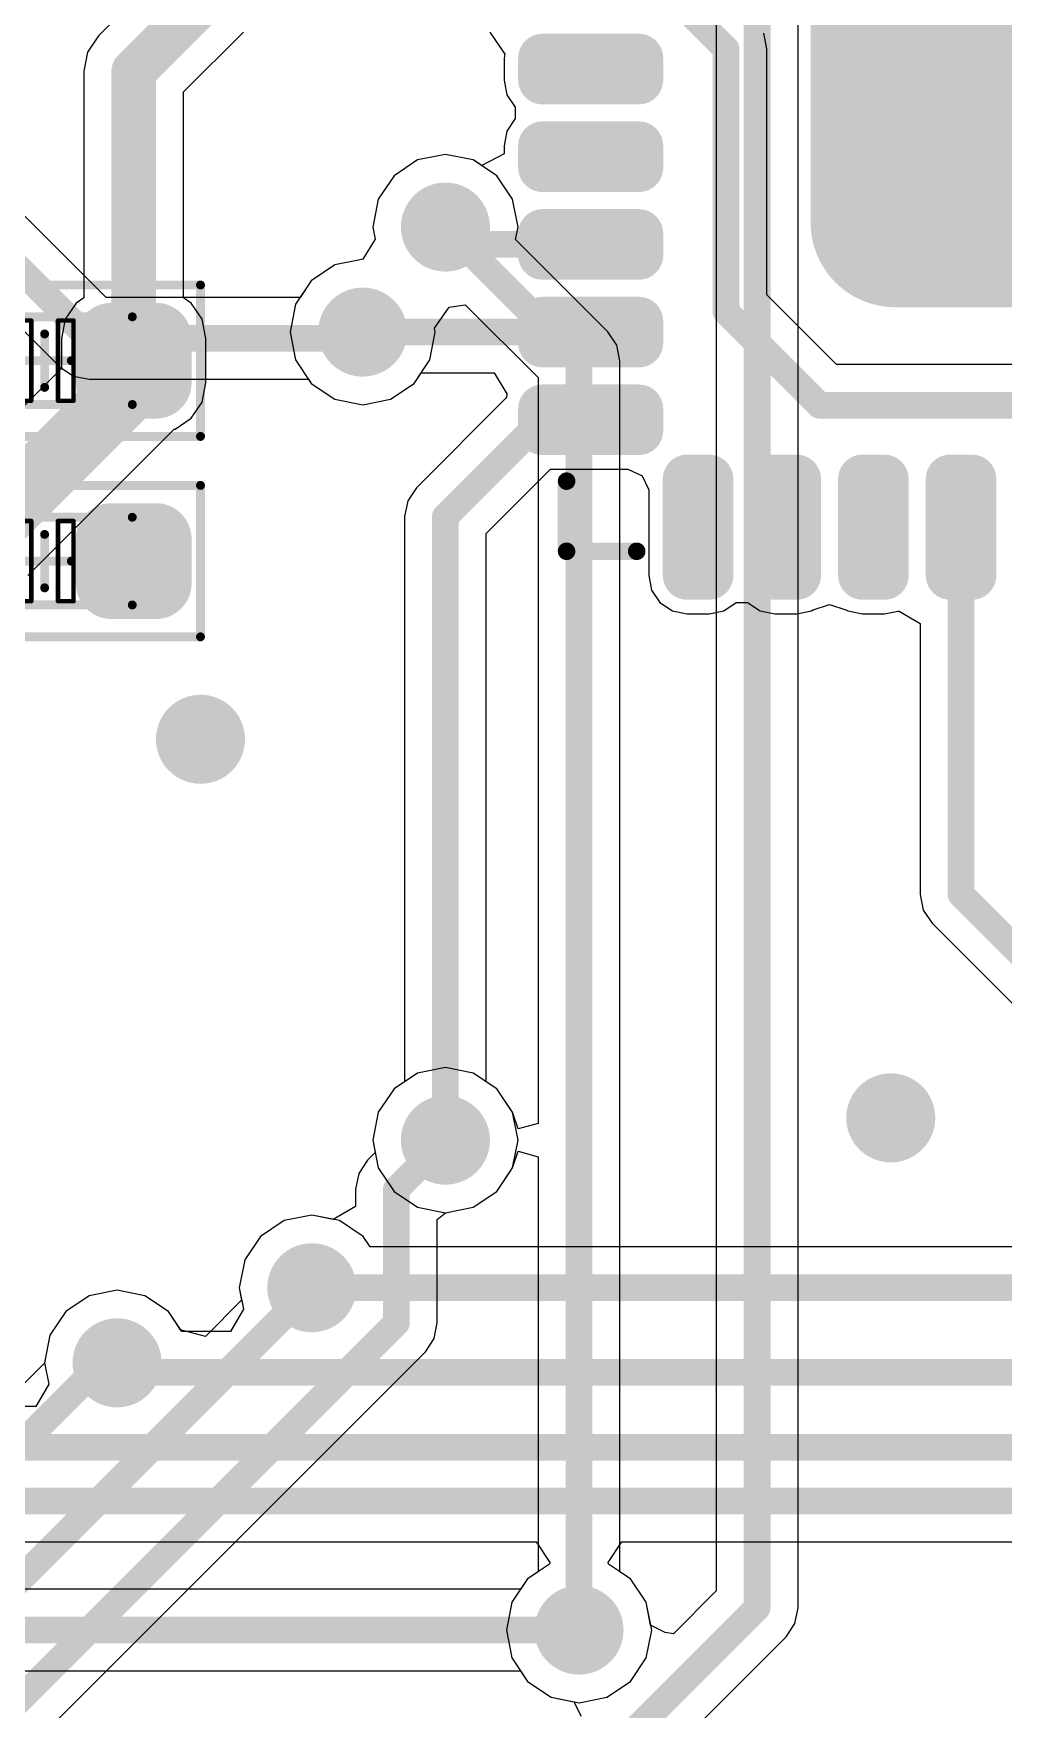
# Model space of a CAD drawing. Header units: millimetres. Extents: x -14 to 86, y -29 to 39.
# Drawn here: x 44.77 to 50.3, y 12.76 to 22.31 of the extents above; entities that cross this region are included whole.
import ezdxf

# ---------------------------------------------------------------- set-up
doc = ezdxf.new("R2010")
doc.units = ezdxf.units.MM
for name, color, linetype in [('BottomLayer', 5, 'Continuous'), ('Mechanical13', 56, 'Continuous'), ('Mechanical14', 56, 'Continuous'), ('MultiLayer', 9, 'Continuous'), ('TopLayer', 1, 'Continuous'), ('TopOverlay', 2, 'Continuous'), ('TopPaste', 8, 'Continuous'), ('TopSolder', 216, 'Continuous'), ('ViaHoleLayer', 16, 'Continuous')]:
    doc.layers.add(name, color=color, linetype=linetype)

# ---------------------------------------------------------------- blocks, each defined once
blk = doc.blocks.new('CAP_0402_3')
at = {"layer": 'Mechanical13', "const_width": 0.0508}
for points in [[(-0.5, 0.25), (-0.5, -0.25)], [(0.5, 0.25), (-0.5, 0.25)], [(0.5, 0.25), (0.5, -0.25)], [(0, 0.1524), (0, -0.1524)], [(0.1525, 0.0001), (-0.1523, 0.0001)], [(0.5, -0.25), (-0.5, -0.25)]]:
    blk.add_lwpolyline(points, dxfattribs=at)
at = {"layer": 'Mechanical13', "const_width": 0.0254}
for points in [[(-0.5127, 0.25, 1), (-0.4873, 0.25, 1)], [(-0.5127, 0.25, 1), (-0.4873, 0.25, 1)], [(0.4873, 0.25, 1), (0.5127, 0.25, 1)], [(0.4873, 0.25, 1), (0.5127, 0.25, 1)], [(-0.0127, 0.1524, 1), (0.0127, 0.1524, 1)], [(-0.165, 0.0001, 1), (-0.1396, 0.0001, 1)], [(0.1398, 0.0001, 1), (0.1652, 0.0001, 1)], [(-0.0127, -0.1524, 1), (0.0127, -0.1524, 1)], [(-0.5127, -0.25, 1), (-0.4873, -0.25, 1)], [(-0.5127, -0.25, 1), (-0.4873, -0.25, 1)], [(0.4873, -0.25, 1), (0.5127, -0.25, 1)], [(0.4873, -0.25, 1), (0.5127, -0.25, 1)]]:
    blk.add_lwpolyline(points, format="xyb", close=True, dxfattribs=at)
at = {"layer": 'Mechanical14', "const_width": 0.0508}
for points in [[(0.889, 0.4318), (-0.889, 0.4318)], [(-0.889, 0.4318), (-0.889, -0.4318)], [(0.889, 0.4318), (0.889, -0.4318)], [(0.889, -0.4318), (-0.889, -0.4318)]]:
    blk.add_lwpolyline(points, dxfattribs=at)
at = {"layer": 'Mechanical14', "const_width": 0.0254}
for points in [[(-0.9017, 0.4318, 1), (-0.8763, 0.4318, 1)], [(-0.9017, 0.4318, 1), (-0.8763, 0.4318, 1)], [(0.8763, 0.4318, 1), (0.9017, 0.4318, 1)], [(0.8763, 0.4318, 1), (0.9017, 0.4318, 1)], [(-0.9017, -0.4318, 1), (-0.8763, -0.4318, 1)], [(-0.9017, -0.4318, 1), (-0.8763, -0.4318, 1)], [(0.8763, -0.4318, 1), (0.9017, -0.4318, 1)], [(0.8763, -0.4318, 1), (0.9017, -0.4318, 1)]]:
    blk.add_lwpolyline(points, format="xyb", close=True, dxfattribs=at)
at = {"layer": 'TopLayer', "const_width": 0.127}
for points in [[(-0.6985, 0.127, 1), (-0.5715, 0.127, 1)], [(-0.4445, 0.127, 1), (-0.3175, 0.127, 1)], [(0.3175, 0.127, 1), (0.4445, 0.127, 1)], [(0.5715, 0.127, 1), (0.6985, 0.127, 1)], [(-0.6985, -0.127, 1), (-0.5715, -0.127, 1)], [(-0.4445, -0.127, 1), (-0.3175, -0.127, 1)], [(0.3175, -0.127, 1), (0.4445, -0.127, 1)], [(0.5715, -0.127, 1), (0.6985, -0.127, 1)]]:
    blk.add_lwpolyline(points, format="xyb", close=True, dxfattribs=at)
at = {"layer": 'TopLayer'}
for points in [[(-0.381, -0.254), (-0.381, 0.254), (-0.635, -0.254), (-0.635, 0.254)], [(0.635, -0.254), (0.635, 0.254), (0.381, -0.254), (0.381, 0.254)], [(-0.254, -0.127), (-0.254, 0.127), (-0.762, -0.127), (-0.762, 0.127)], [(0.762, -0.127), (0.762, 0.127), (0.254, -0.127), (0.254, 0.127)]]:
    blk.add_solid(points, dxfattribs=at)
at = {"layer": 'TopOverlay'}
for p, q in [((-0.1651, -0.2286), (-0.1651, 0.2286)), ((-0.1651, 0.2286), (-0.0762, 0.2286)), ((-0.0762, 0.2286), (-0.0762, -0.2286)), ((0.0762, -0.2286), (0.0762, 0.2286)), ((0.0762, 0.2286), (0.1651, 0.2286)), ((0.1651, 0.2286), (0.1651, -0.2286)), ((-0.0762, -0.2286), (-0.1651, -0.2286)), ((0.1651, -0.2286), (0.0762, -0.2286))]:
    blk.add_line(p, q, dxfattribs=at)
at = {"layer": 'TopOverlay', "const_width": 0.0254}
for points in [[(-0.0762, 0.2286), (-0.1651, 0.2286)], [(-0.1651, 0.2286), (-0.1651, -0.2286)], [(-0.0762, 0.2286), (-0.0762, -0.2286)], [(0.0762, 0.2286), (0.0762, -0.2286)], [(0.1651, 0.2286), (0.0762, 0.2286)], [(0.1651, 0.2286), (0.1651, -0.2286)], [(-0.0762, -0.2286), (-0.1651, -0.2286)], [(0.1651, -0.2286), (0.0762, -0.2286)]]:
    blk.add_lwpolyline(points, dxfattribs=at)
at = {"layer": 'TopOverlay', "const_width": 0.0127}
for points in [[(-0.1714, 0.2286, 1), (-0.1588, 0.2286, 1)], [(-0.1714, 0.2286, 1), (-0.1588, 0.2286, 1)], [(-0.0825, 0.2286, 1), (-0.0698, 0.2286, 1)], [(-0.0825, 0.2286, 1), (-0.0698, 0.2286, 1)], [(0.0698, 0.2286, 1), (0.0825, 0.2286, 1)], [(0.0698, 0.2286, 1), (0.0825, 0.2286, 1)], [(0.1588, 0.2286, 1), (0.1714, 0.2286, 1)], [(0.1588, 0.2286, 1), (0.1714, 0.2286, 1)], [(-0.1714, -0.2286, 1), (-0.1588, -0.2286, 1)], [(-0.1714, -0.2286, 1), (-0.1588, -0.2286, 1)], [(-0.0825, -0.2286, 1), (-0.0698, -0.2286, 1)], [(-0.0825, -0.2286, 1), (-0.0698, -0.2286, 1)], [(0.0698, -0.2286, 1), (0.0825, -0.2286, 1)], [(0.0698, -0.2286, 1), (0.0825, -0.2286, 1)], [(0.1588, -0.2286, 1), (0.1714, -0.2286, 1)], [(0.1588, -0.2286, 1), (0.1714, -0.2286, 1)]]:
    blk.add_lwpolyline(points, format="xyb", close=True, dxfattribs=at)
at = {"layer": 'TopPaste', "const_width": 0.127}
for points in [[(-0.6985, 0.127, 1), (-0.5715, 0.127, 1)], [(-0.4445, 0.127, 1), (-0.3175, 0.127, 1)], [(0.3175, 0.127, 1), (0.4445, 0.127, 1)], [(0.5715, 0.127, 1), (0.6985, 0.127, 1)], [(-0.6985, -0.127, 1), (-0.5715, -0.127, 1)], [(-0.4445, -0.127, 1), (-0.3175, -0.127, 1)], [(0.3175, -0.127, 1), (0.4445, -0.127, 1)], [(0.5715, -0.127, 1), (0.6985, -0.127, 1)]]:
    blk.add_lwpolyline(points, format="xyb", close=True, dxfattribs=at)
at = {"layer": 'TopPaste'}
for points in [[(-0.381, -0.254), (-0.381, 0.254), (-0.635, -0.254), (-0.635, 0.254)], [(0.635, -0.254), (0.635, 0.254), (0.381, -0.254), (0.381, 0.254)], [(-0.254, -0.127), (-0.254, 0.127), (-0.762, -0.127), (-0.762, 0.127)], [(0.762, -0.127), (0.762, 0.127), (0.254, -0.127), (0.254, 0.127)]]:
    blk.add_solid(points, dxfattribs=at)
at = {"layer": 'TopSolder', "const_width": 0.2032}
for points in [[(-0.7366, 0.127, 1), (-0.5334, 0.127, 1)], [(-0.4826, 0.127, 1), (-0.2794, 0.127, 1)], [(0.2794, 0.127, 1), (0.4826, 0.127, 1)], [(0.5334, 0.127, 1), (0.7366, 0.127, 1)], [(-0.7366, -0.127, 1), (-0.5334, -0.127, 1)], [(-0.4826, -0.127, 1), (-0.2794, -0.127, 1)], [(0.2794, -0.127, 1), (0.4826, -0.127, 1)], [(0.5334, -0.127, 1), (0.7366, -0.127, 1)]]:
    blk.add_lwpolyline(points, format="xyb", close=True, dxfattribs=at)
at = {"layer": 'TopSolder'}
for points in [[(-0.381, -0.3302), (-0.381, 0.3302), (-0.635, -0.3302), (-0.635, 0.3302)], [(0.635, -0.3302), (0.635, 0.3302), (0.381, -0.3302), (0.381, 0.3302)], [(-0.1778, -0.127), (-0.1778, 0.127), (-0.8382, -0.127), (-0.8382, 0.127)], [(0.8382, -0.127), (0.8382, 0.127), (0.1778, -0.127), (0.1778, 0.127)]]:
    blk.add_solid(points, dxfattribs=at)
blk = doc.blocks.new('CAP_0402_4')
at = {"layer": 'Mechanical13', "const_width": 0.0508}
for points in [[(-0.5, -0.25), (-0.5, 0.25)], [(-0.5, 0.25), (0.5, 0.25)], [(0.5, -0.25), (0.5, 0.25)], [(0, -0.1524), (0, 0.1524)], [(-0.1523, 0.0001), (0.1525, 0.0001)], [(-0.5, -0.25), (0.5, -0.25)]]:
    blk.add_lwpolyline(points, dxfattribs=at)
at = {"layer": 'Mechanical13', "const_width": 0.0254}
for points in [[(-0.5127, 0.25, 1), (-0.4873, 0.25, 1)], [(-0.5127, 0.25, 1), (-0.4873, 0.25, 1)], [(0.4873, 0.25, 1), (0.5127, 0.25, 1)], [(0.4873, 0.25, 1), (0.5127, 0.25, 1)], [(-0.0127, 0.1524, 1), (0.0127, 0.1524, 1)], [(-0.165, 0.0001, 1), (-0.1396, 0.0001, 1)], [(0.1398, 0.0001, 1), (0.1652, 0.0001, 1)], [(-0.0127, -0.1524, 1), (0.0127, -0.1524, 1)], [(-0.5127, -0.25, 1), (-0.4873, -0.25, 1)], [(-0.5127, -0.25, 1), (-0.4873, -0.25, 1)], [(0.4873, -0.25, 1), (0.5127, -0.25, 1)], [(0.4873, -0.25, 1), (0.5127, -0.25, 1)]]:
    blk.add_lwpolyline(points, format="xyb", close=True, dxfattribs=at)
at = {"layer": 'Mechanical14', "const_width": 0.0508}
for points in [[(-0.889, 0.4318), (0.889, 0.4318)], [(-0.889, -0.4318), (-0.889, 0.4318)], [(0.889, -0.4318), (0.889, 0.4318)], [(-0.889, -0.4318), (0.889, -0.4318)]]:
    blk.add_lwpolyline(points, dxfattribs=at)
at = {"layer": 'Mechanical14', "const_width": 0.0254}
for points in [[(-0.9017, 0.4318, 1), (-0.8763, 0.4318, 1)], [(-0.9017, 0.4318, 1), (-0.8763, 0.4318, 1)], [(0.8763, 0.4318, 1), (0.9017, 0.4318, 1)], [(0.8763, 0.4318, 1), (0.9017, 0.4318, 1)], [(-0.9017, -0.4318, 1), (-0.8763, -0.4318, 1)], [(-0.9017, -0.4318, 1), (-0.8763, -0.4318, 1)], [(0.8763, -0.4318, 1), (0.9017, -0.4318, 1)], [(0.8763, -0.4318, 1), (0.9017, -0.4318, 1)]]:
    blk.add_lwpolyline(points, format="xyb", close=True, dxfattribs=at)
at = {"layer": 'TopLayer', "const_width": 0.127}
for points in [[(-0.6985, 0.127, 1), (-0.5715, 0.127, 1)], [(-0.4445, 0.127, 1), (-0.3175, 0.127, 1)], [(0.3175, 0.127, 1), (0.4445, 0.127, 1)], [(0.5715, 0.127, 1), (0.6985, 0.127, 1)], [(-0.6985, -0.127, 1), (-0.5715, -0.127, 1)], [(-0.4445, -0.127, 1), (-0.3175, -0.127, 1)], [(0.3175, -0.127, 1), (0.4445, -0.127, 1)], [(0.5715, -0.127, 1), (0.6985, -0.127, 1)]]:
    blk.add_lwpolyline(points, format="xyb", close=True, dxfattribs=at)
at = {"layer": 'TopLayer'}
for points in [[(-0.381, -0.254), (-0.381, 0.254), (-0.635, -0.254), (-0.635, 0.254)], [(0.635, -0.254), (0.635, 0.254), (0.381, -0.254), (0.381, 0.254)], [(-0.254, -0.127), (-0.254, 0.127), (-0.762, -0.127), (-0.762, 0.127)], [(0.762, -0.127), (0.762, 0.127), (0.254, -0.127), (0.254, 0.127)]]:
    blk.add_solid(points, dxfattribs=at)
at = {"layer": 'TopOverlay'}
for p, q in [((-0.1651, -0.2286), (-0.1651, 0.2286)), ((-0.1651, 0.2286), (-0.0762, 0.2286)), ((-0.0762, 0.2286), (-0.0762, -0.2286)), ((0.0762, -0.2286), (0.0762, 0.2286)), ((0.0762, 0.2286), (0.1651, 0.2286)), ((0.1651, 0.2286), (0.1651, -0.2286)), ((-0.0762, -0.2286), (-0.1651, -0.2286)), ((0.1651, -0.2286), (0.0762, -0.2286))]:
    blk.add_line(p, q, dxfattribs=at)
at = {"layer": 'TopOverlay', "const_width": 0.0254}
for points in [[(-0.1651, 0.2286), (-0.0762, 0.2286)], [(-0.1651, -0.2286), (-0.1651, 0.2286)], [(-0.0762, -0.2286), (-0.0762, 0.2286)], [(0.0762, -0.2286), (0.0762, 0.2286)], [(0.0762, 0.2286), (0.1651, 0.2286)], [(0.1651, -0.2286), (0.1651, 0.2286)], [(-0.1651, -0.2286), (-0.0762, -0.2286)], [(0.0762, -0.2286), (0.1651, -0.2286)]]:
    blk.add_lwpolyline(points, dxfattribs=at)
at = {"layer": 'TopOverlay', "const_width": 0.0127}
for points in [[(-0.1714, 0.2286, 1), (-0.1588, 0.2286, 1)], [(-0.1714, 0.2286, 1), (-0.1588, 0.2286, 1)], [(-0.0825, 0.2286, 1), (-0.0698, 0.2286, 1)], [(-0.0825, 0.2286, 1), (-0.0698, 0.2286, 1)], [(0.0698, 0.2286, 1), (0.0825, 0.2286, 1)], [(0.0698, 0.2286, 1), (0.0825, 0.2286, 1)], [(0.1588, 0.2286, 1), (0.1714, 0.2286, 1)], [(0.1588, 0.2286, 1), (0.1714, 0.2286, 1)], [(-0.1714, -0.2286, 1), (-0.1588, -0.2286, 1)], [(-0.1714, -0.2286, 1), (-0.1588, -0.2286, 1)], [(-0.0825, -0.2286, 1), (-0.0698, -0.2286, 1)], [(-0.0825, -0.2286, 1), (-0.0698, -0.2286, 1)], [(0.0698, -0.2286, 1), (0.0825, -0.2286, 1)], [(0.0698, -0.2286, 1), (0.0825, -0.2286, 1)], [(0.1588, -0.2286, 1), (0.1714, -0.2286, 1)], [(0.1588, -0.2286, 1), (0.1714, -0.2286, 1)]]:
    blk.add_lwpolyline(points, format="xyb", close=True, dxfattribs=at)
at = {"layer": 'TopPaste', "const_width": 0.127}
for points in [[(-0.6985, 0.127, 1), (-0.5715, 0.127, 1)], [(-0.4445, 0.127, 1), (-0.3175, 0.127, 1)], [(0.3175, 0.127, 1), (0.4445, 0.127, 1)], [(0.5715, 0.127, 1), (0.6985, 0.127, 1)], [(-0.6985, -0.127, 1), (-0.5715, -0.127, 1)], [(-0.4445, -0.127, 1), (-0.3175, -0.127, 1)], [(0.3175, -0.127, 1), (0.4445, -0.127, 1)], [(0.5715, -0.127, 1), (0.6985, -0.127, 1)]]:
    blk.add_lwpolyline(points, format="xyb", close=True, dxfattribs=at)
at = {"layer": 'TopPaste'}
for points in [[(-0.381, -0.254), (-0.381, 0.254), (-0.635, -0.254), (-0.635, 0.254)], [(0.635, -0.254), (0.635, 0.254), (0.381, -0.254), (0.381, 0.254)], [(-0.254, -0.127), (-0.254, 0.127), (-0.762, -0.127), (-0.762, 0.127)], [(0.762, -0.127), (0.762, 0.127), (0.254, -0.127), (0.254, 0.127)]]:
    blk.add_solid(points, dxfattribs=at)
at = {"layer": 'TopSolder', "const_width": 0.2032}
for points in [[(-0.7366, 0.127, 1), (-0.5334, 0.127, 1)], [(-0.4826, 0.127, 1), (-0.2794, 0.127, 1)], [(0.2794, 0.127, 1), (0.4826, 0.127, 1)], [(0.5334, 0.127, 1), (0.7366, 0.127, 1)], [(-0.7366, -0.127, 1), (-0.5334, -0.127, 1)], [(-0.4826, -0.127, 1), (-0.2794, -0.127, 1)], [(0.2794, -0.127, 1), (0.4826, -0.127, 1)], [(0.5334, -0.127, 1), (0.7366, -0.127, 1)]]:
    blk.add_lwpolyline(points, format="xyb", close=True, dxfattribs=at)
at = {"layer": 'TopSolder'}
for points in [[(-0.381, -0.3302), (-0.381, 0.3302), (-0.635, -0.3302), (-0.635, 0.3302)], [(0.635, -0.3302), (0.635, 0.3302), (0.381, -0.3302), (0.381, 0.3302)], [(-0.1778, -0.127), (-0.1778, 0.127), (-0.8382, -0.127), (-0.8382, 0.127)], [(0.8382, -0.127), (0.8382, 0.127), (0.1778, -0.127), (0.1778, 0.127)]]:
    blk.add_solid(points, dxfattribs=at)
blk = doc.blocks.new('QFN_48_7X7_21')
at = {"layer": 'TopLayer'}
for points, const_width in [([(3.0562, -1.1875, 1), (3.1187, -1.1875, 1)], 0.0625), ([(3.6063, -1.1875, 1), (3.6688, -1.1875, 1)], 0.0625), ([(1.4224, -1.6256, 1), (1.8288, -1.6256, 1)], 0.4064), ([(3.0562, -1.3125, 1), (3.1187, -1.3125, 1)], 0.0625), ([(3.6063, -1.3125, 1), (3.6688, -1.3125, 1)], 0.0625), ([(3.0562, -1.6875, 1), (3.1187, -1.6875, 1)], 0.0625), ([(3.6063, -1.6875, 1), (3.6688, -1.6875, 1)], 0.0625), ([(3.0562, -1.8125, 1), (3.1187, -1.8125, 1)], 0.0625), ([(3.6063, -1.8125, 1), (3.6688, -1.8125, 1)], 0.0625), ([(3.0562, -2.1875, 1), (3.1187, -2.1875, 1)], 0.0625), ([(3.6063, -2.1875, 1), (3.6688, -2.1875, 1)], 0.0625), ([(3.0562, -2.3125, 1), (3.1187, -2.3125, 1)], 0.0625), ([(3.6063, -2.3125, 1), (3.6688, -2.3125, 1)], 0.0625), ([(3.0562, -2.6875, 1), (3.1187, -2.6875, 1)], 0.0625), ([(3.6063, -2.6875, 1), (3.6688, -2.6875, 1)], 0.0625), ([(3.0562, -2.8125, 1), (3.1187, -2.8125, 1)], 0.0625), ([(3.6063, -2.8125, 1), (3.6688, -2.8125, 1)], 0.0625), ([(0.6563, -3.0875, 1), (0.7188, -3.0875, 1)], 0.0625), ([(0.7813, -3.0875, 1), (0.8437, -3.0875, 1)], 0.0625), ([(1.1563, -3.0875, 1), (1.2188, -3.0875, 1)], 0.0625), ([(1.2812, -3.0875, 1), (1.3437, -3.0875, 1)], 0.0625), ([(1.6563, -3.0875, 1), (1.7187, -3.0875, 1)], 0.0625), ([(1.7812, -3.0875, 1), (1.8437, -3.0875, 1)], 0.0625), ([(2.1563, -3.0875, 1), (2.2188, -3.0875, 1)], 0.0625), ([(2.2813, -3.0875, 1), (2.3437, -3.0875, 1)], 0.0625), ([(2.6563, -3.0875, 1), (2.7187, -3.0875, 1)], 0.0625), ([(2.7812, -3.0875, 1), (2.8437, -3.0875, 1)], 0.0625), ([(0.6563, -3.6375, 1), (0.7188, -3.6375, 1)], 0.0625), ([(0.7813, -3.6375, 1), (0.8437, -3.6375, 1)], 0.0625), ([(1.1563, -3.6375, 1), (1.2188, -3.6375, 1)], 0.0625), ([(1.2812, -3.6375, 1), (1.3437, -3.6375, 1)], 0.0625), ([(1.6563, -3.6375, 1), (1.7187, -3.6375, 1)], 0.0625), ([(1.7812, -3.6375, 1), (1.8437, -3.6375, 1)], 0.0625), ([(2.1563, -3.6375, 1), (2.2188, -3.6375, 1)], 0.0625), ([(2.2813, -3.6375, 1), (2.3437, -3.6375, 1)], 0.0625), ([(2.6563, -3.6375, 1), (2.7187, -3.6375, 1)], 0.0625), ([(2.7812, -3.6375, 1), (2.8437, -3.6375, 1)], 0.0625)]:
    blk.add_lwpolyline(points, format="xyb", close=True, dxfattribs=dict(at, const_width=const_width))
for points in [[(-1.6256, -2.032), (1.6256, -2.032), (-1.6256, 2.032), (1.6256, 2.032)], [(-2.032, -1.6256), (2.032, -1.6256), (-2.032, 1.6256), (2.032, 1.6256)], [(3.0875, -1.375), (3.6375, -1.375), (3.0875, -1.125), (3.6375, -1.125)], [(3.025, -1.3125), (3.7, -1.3125), (3.025, -1.1875), (3.7, -1.1875)], [(3.025, -1.8125), (3.7, -1.8125), (3.025, -1.6875), (3.7, -1.6875)], [(3.0875, -1.875), (3.6375, -1.875), (3.0875, -1.625), (3.6375, -1.625)], [(3.025, -2.3125), (3.7, -2.3125), (3.025, -2.1875), (3.7, -2.1875)], [(3.0875, -2.375), (3.6375, -2.375), (3.0875, -2.125), (3.6375, -2.125)], [(3.0875, -2.875), (3.6375, -2.875), (3.0875, -2.625), (3.6375, -2.625)], [(3.025, -2.8125), (3.7, -2.8125), (3.025, -2.6875), (3.7, -2.6875)], [(0.8125, -3.7), (0.8125, -3.025), (0.6875, -3.7), (0.6875, -3.025)], [(1.3125, -3.7), (1.3125, -3.025), (1.1875, -3.7), (1.1875, -3.025)], [(1.8125, -3.7), (1.8125, -3.025), (1.6875, -3.7), (1.6875, -3.025)], [(2.3125, -3.7), (2.3125, -3.025), (2.1875, -3.7), (2.1875, -3.025)], [(2.8125, -3.7), (2.8125, -3.025), (2.6875, -3.7), (2.6875, -3.025)], [(0.875, -3.6375), (0.875, -3.0875), (0.625, -3.6375), (0.625, -3.0875)], [(1.375, -3.6375), (1.375, -3.0875), (1.125, -3.6375), (1.125, -3.0875)], [(1.875, -3.6375), (1.875, -3.0875), (1.625, -3.6375), (1.625, -3.0875)], [(2.375, -3.6375), (2.375, -3.0875), (2.125, -3.6375), (2.125, -3.0875)], [(2.875, -3.6375), (2.875, -3.0875), (2.625, -3.6375), (2.625, -3.0875)]]:
    blk.add_solid(points, dxfattribs=at)
at = {"layer": 'TopOverlay', "const_width": 0.1001}
for points in [[(3.5, -3.5), (3.5, -3.1)], [(3.5, -3.5), (3.1, -3.5)]]:
    blk.add_lwpolyline(points, dxfattribs=at)
at = {"layer": 'TopOverlay', "const_width": 0.05}
for points in [[(3.475, -3.1, 1), (3.525, -3.1, 1)], [(3.075, -3.5, 1), (3.125, -3.5, 1)], [(3.475, -3.5, 1), (3.525, -3.5, 1)], [(3.475, -3.5, 1), (3.525, -3.5, 1)]]:
    blk.add_lwpolyline(points, format="xyb", close=True, dxfattribs=at)
at = {"layer": 'TopPaste'}
for points, const_width in [([(3.0562, -1.1875, 1), (3.1187, -1.1875, 1)], 0.0625), ([(3.6063, -1.1875, 1), (3.6688, -1.1875, 1)], 0.0625), ([(1.4224, -1.6256, 1), (1.8288, -1.6256, 1)], 0.4064), ([(3.0562, -1.3125, 1), (3.1187, -1.3125, 1)], 0.0625), ([(3.6063, -1.3125, 1), (3.6688, -1.3125, 1)], 0.0625), ([(3.0562, -1.6875, 1), (3.1187, -1.6875, 1)], 0.0625), ([(3.6063, -1.6875, 1), (3.6688, -1.6875, 1)], 0.0625), ([(3.0562, -1.8125, 1), (3.1187, -1.8125, 1)], 0.0625), ([(3.6063, -1.8125, 1), (3.6688, -1.8125, 1)], 0.0625), ([(3.0562, -2.1875, 1), (3.1187, -2.1875, 1)], 0.0625), ([(3.6063, -2.1875, 1), (3.6688, -2.1875, 1)], 0.0625), ([(3.0562, -2.3125, 1), (3.1187, -2.3125, 1)], 0.0625), ([(3.6063, -2.3125, 1), (3.6688, -2.3125, 1)], 0.0625), ([(3.0562, -2.6875, 1), (3.1187, -2.6875, 1)], 0.0625), ([(3.6063, -2.6875, 1), (3.6688, -2.6875, 1)], 0.0625), ([(3.0562, -2.8125, 1), (3.1187, -2.8125, 1)], 0.0625), ([(3.6063, -2.8125, 1), (3.6688, -2.8125, 1)], 0.0625), ([(0.6563, -3.0875, 1), (0.7188, -3.0875, 1)], 0.0625), ([(0.7813, -3.0875, 1), (0.8437, -3.0875, 1)], 0.0625), ([(1.1563, -3.0875, 1), (1.2188, -3.0875, 1)], 0.0625), ([(1.2812, -3.0875, 1), (1.3437, -3.0875, 1)], 0.0625), ([(1.6563, -3.0875, 1), (1.7187, -3.0875, 1)], 0.0625), ([(1.7812, -3.0875, 1), (1.8437, -3.0875, 1)], 0.0625), ([(2.1563, -3.0875, 1), (2.2188, -3.0875, 1)], 0.0625), ([(2.2813, -3.0875, 1), (2.3437, -3.0875, 1)], 0.0625), ([(2.6563, -3.0875, 1), (2.7187, -3.0875, 1)], 0.0625), ([(2.7812, -3.0875, 1), (2.8437, -3.0875, 1)], 0.0625), ([(0.6563, -3.6375, 1), (0.7188, -3.6375, 1)], 0.0625), ([(0.7813, -3.6375, 1), (0.8437, -3.6375, 1)], 0.0625), ([(1.1563, -3.6375, 1), (1.2188, -3.6375, 1)], 0.0625), ([(1.2812, -3.6375, 1), (1.3437, -3.6375, 1)], 0.0625), ([(1.6563, -3.6375, 1), (1.7187, -3.6375, 1)], 0.0625), ([(1.7812, -3.6375, 1), (1.8437, -3.6375, 1)], 0.0625), ([(2.1563, -3.6375, 1), (2.2188, -3.6375, 1)], 0.0625), ([(2.2813, -3.6375, 1), (2.3437, -3.6375, 1)], 0.0625), ([(2.6563, -3.6375, 1), (2.7187, -3.6375, 1)], 0.0625), ([(2.7812, -3.6375, 1), (2.8437, -3.6375, 1)], 0.0625)]:
    blk.add_lwpolyline(points, format="xyb", close=True, dxfattribs=dict(at, const_width=const_width))
for points in [[(-1.6256, -2.032), (1.6256, -2.032), (-1.6256, 2.032), (1.6256, 2.032)], [(-2.032, -1.6256), (2.032, -1.6256), (-2.032, 1.6256), (2.032, 1.6256)], [(3.0875, -1.375), (3.6375, -1.375), (3.0875, -1.125), (3.6375, -1.125)], [(3.025, -1.3125), (3.7, -1.3125), (3.025, -1.1875), (3.7, -1.1875)], [(3.025, -1.8125), (3.7, -1.8125), (3.025, -1.6875), (3.7, -1.6875)], [(3.0875, -1.875), (3.6375, -1.875), (3.0875, -1.625), (3.6375, -1.625)], [(3.025, -2.3125), (3.7, -2.3125), (3.025, -2.1875), (3.7, -2.1875)], [(3.0875, -2.375), (3.6375, -2.375), (3.0875, -2.125), (3.6375, -2.125)], [(3.0875, -2.875), (3.6375, -2.875), (3.0875, -2.625), (3.6375, -2.625)], [(3.025, -2.8125), (3.7, -2.8125), (3.025, -2.6875), (3.7, -2.6875)], [(0.8125, -3.7), (0.8125, -3.025), (0.6875, -3.7), (0.6875, -3.025)], [(1.3125, -3.7), (1.3125, -3.025), (1.1875, -3.7), (1.1875, -3.025)], [(1.8125, -3.7), (1.8125, -3.025), (1.6875, -3.7), (1.6875, -3.025)], [(2.3125, -3.7), (2.3125, -3.025), (2.1875, -3.7), (2.1875, -3.025)], [(2.8125, -3.7), (2.8125, -3.025), (2.6875, -3.7), (2.6875, -3.025)], [(0.875, -3.6375), (0.875, -3.0875), (0.625, -3.6375), (0.625, -3.0875)], [(1.375, -3.6375), (1.375, -3.0875), (1.125, -3.6375), (1.125, -3.0875)], [(1.875, -3.6375), (1.875, -3.0875), (1.625, -3.6375), (1.625, -3.0875)], [(2.375, -3.6375), (2.375, -3.0875), (2.125, -3.6375), (2.125, -3.0875)], [(2.875, -3.6375), (2.875, -3.0875), (2.625, -3.6375), (2.625, -3.0875)]]:
    blk.add_solid(points, dxfattribs=at)
at = {"layer": 'TopSolder'}
for points, const_width in [([(3.0181, -1.1875, 1), (3.1568, -1.1875, 1)], 0.1387), ([(3.5682, -1.1875, 1), (3.7069, -1.1875, 1)], 0.1387), ([(1.3843, -1.6256, 1), (1.8669, -1.6256, 1)], 0.4826), ([(3.0181, -1.3125, 1), (3.1568, -1.3125, 1)], 0.1387), ([(3.5682, -1.3125, 1), (3.7069, -1.3125, 1)], 0.1387), ([(3.0181, -1.6875, 1), (3.1568, -1.6875, 1)], 0.1387), ([(3.5682, -1.6875, 1), (3.7069, -1.6875, 1)], 0.1387), ([(3.0181, -1.8125, 1), (3.1568, -1.8125, 1)], 0.1387), ([(3.5682, -1.8125, 1), (3.7069, -1.8125, 1)], 0.1387), ([(3.0181, -2.1875, 1), (3.1568, -2.1875, 1)], 0.1387), ([(3.5682, -2.1875, 1), (3.7069, -2.1875, 1)], 0.1387), ([(3.0181, -2.3125, 1), (3.1568, -2.3125, 1)], 0.1387), ([(3.5682, -2.3125, 1), (3.7069, -2.3125, 1)], 0.1387), ([(3.0181, -2.6875, 1), (3.1568, -2.6875, 1)], 0.1387), ([(3.5682, -2.6875, 1), (3.7069, -2.6875, 1)], 0.1387), ([(3.0181, -2.8125, 1), (3.1568, -2.8125, 1)], 0.1387), ([(3.5682, -2.8125, 1), (3.7069, -2.8125, 1)], 0.1387), ([(0.6182, -3.0875, 1), (0.7569, -3.0875, 1)], 0.1387), ([(0.7432, -3.0875, 1), (0.8818, -3.0875, 1)], 0.1387), ([(1.1182, -3.0875, 1), (1.2569, -3.0875, 1)], 0.1387), ([(1.2431, -3.0875, 1), (1.3818, -3.0875, 1)], 0.1387), ([(1.6182, -3.0875, 1), (1.7568, -3.0875, 1)], 0.1387), ([(1.7431, -3.0875, 1), (1.8818, -3.0875, 1)], 0.1387), ([(2.1182, -3.0875, 1), (2.2569, -3.0875, 1)], 0.1387), ([(2.2432, -3.0875, 1), (2.3818, -3.0875, 1)], 0.1387), ([(2.6182, -3.0875, 1), (2.7568, -3.0875, 1)], 0.1387), ([(2.7431, -3.0875, 1), (2.8818, -3.0875, 1)], 0.1387), ([(0.6182, -3.6375, 1), (0.7569, -3.6375, 1)], 0.1387), ([(0.7432, -3.6375, 1), (0.8818, -3.6375, 1)], 0.1387), ([(1.1182, -3.6375, 1), (1.2569, -3.6375, 1)], 0.1387), ([(1.2431, -3.6375, 1), (1.3818, -3.6375, 1)], 0.1387), ([(1.6182, -3.6375, 1), (1.7568, -3.6375, 1)], 0.1387), ([(1.7431, -3.6375, 1), (1.8818, -3.6375, 1)], 0.1387), ([(2.1182, -3.6375, 1), (2.2569, -3.6375, 1)], 0.1387), ([(2.2432, -3.6375, 1), (2.3818, -3.6375, 1)], 0.1387), ([(2.6182, -3.6375, 1), (2.7568, -3.6375, 1)], 0.1387), ([(2.7431, -3.6375, 1), (2.8818, -3.6375, 1)], 0.1387)]:
    blk.add_lwpolyline(points, format="xyb", close=True, dxfattribs=dict(at, const_width=const_width))
for points in [[(-1.6256, -2.1082), (1.6256, -2.1082), (-1.6256, 2.1082), (1.6256, 2.1082)], [(-2.1082, -1.6256), (2.1082, -1.6256), (-2.1082, 1.6256), (2.1082, 1.6256)], [(3.0875, -1.4512), (3.6375, -1.4512), (3.0875, -1.0488), (3.6375, -1.0488)], [(2.9488, -1.3125), (3.7762, -1.3125), (2.9488, -1.1875), (3.7762, -1.1875)], [(3.0875, -1.9512), (3.6375, -1.9512), (3.0875, -1.5488), (3.6375, -1.5488)], [(2.9488, -1.8125), (3.7762, -1.8125), (2.9488, -1.6875), (3.7762, -1.6875)], [(3.0875, -2.4512), (3.6375, -2.4512), (3.0875, -2.0488), (3.6375, -2.0488)], [(2.9488, -2.3125), (3.7762, -2.3125), (2.9488, -2.1875), (3.7762, -2.1875)], [(3.0875, -2.9512), (3.6375, -2.9512), (3.0875, -2.5488), (3.6375, -2.5488)], [(2.9488, -2.8125), (3.7762, -2.8125), (2.9488, -2.6875), (3.7762, -2.6875)], [(0.8125, -3.7762), (0.8125, -2.9488), (0.6875, -3.7762), (0.6875, -2.9488)], [(1.3125, -3.7762), (1.3125, -2.9488), (1.1875, -3.7762), (1.1875, -2.9488)], [(1.8125, -3.7762), (1.8125, -2.9488), (1.6875, -3.7762), (1.6875, -2.9488)], [(2.3125, -3.7762), (2.3125, -2.9488), (2.1875, -3.7762), (2.1875, -2.9488)], [(2.8125, -3.7762), (2.8125, -2.9488), (2.6875, -3.7762), (2.6875, -2.9488)], [(0.9512, -3.6375), (0.9512, -3.0875), (0.5488, -3.6375), (0.5488, -3.0875)], [(1.4512, -3.6375), (1.4512, -3.0875), (1.0488, -3.6375), (1.0488, -3.0875)], [(1.9512, -3.6375), (1.9512, -3.0875), (1.5488, -3.6375), (1.5488, -3.0875)], [(2.4512, -3.6375), (2.4512, -3.0875), (2.0488, -3.6375), (2.0488, -3.0875)], [(2.9512, -3.6375), (2.9512, -3.0875), (2.5488, -3.6375), (2.5488, -3.0875)]]:
    blk.add_solid(points, dxfattribs=at)

msp = doc.modelspace()

# ---------------------------------------------------------------- linework, layer by layer
at = {"layer": 'BottomLayer'}
for p, q in [((49.1281, 13.335), (49.1281, 22.733)), ((48.6619, 22.6365), (48.6619, 13.4315)), ((47.117, 21.6234), (46.9584, 21.5918)), ((47.2756, 21.5918), (47.117, 21.6234)), ((46.9584, 21.5918), (46.824, 21.502)), ((47.41, 21.502), (47.2756, 21.5918)), ((46.824, 21.502), (46.7342, 21.3676)), ((47.4998, 21.3676), (47.41, 21.502)), ((45.1815, 20.8071), (44.6148, 21.3738)), ((46.7342, 21.3676), (46.7026, 21.209)), ((47.5314, 21.209), (47.4998, 21.3676)), ((46.7164, 21.1396), (46.6463, 21.0265)), ((46.7026, 21.209), (46.7164, 21.1396)), ((47.5173, 21.1383), (47.5314, 21.209)), ((48.0438, 20.6118), (47.5173, 21.1383)), ((46.6463, 21.0265), (46.6207, 21.0195)), ((44.3535, 20.9759), (44.9202, 20.4092)), ((46.4864, 20.9928), (46.352, 20.903)), ((46.6207, 21.0195), (46.4864, 20.9928)), ((46.352, 20.903), (46.2879, 20.8071)), ((46.2879, 20.8071), (45.1815, 20.8071)), ((47.0548, 20.6329), (47.1375, 20.753)), ((47.1375, 20.753), (47.2303, 20.7661)), ((47.2303, 20.7661), (47.6459, 20.3505)), ((47.0278, 20.4514), (47.0594, 20.61)), ((47.0594, 20.61), (47.0548, 20.6329)), ((48.0943, 20.5362), (48.0438, 20.6118)), ((48.1121, 20.447), (48.0943, 20.5362)), ((44.9202, 20.4092), (44.9958, 20.3587)), ((44.9958, 20.3587), (45.085, 20.3409)), ((46.938, 20.317), (47.0278, 20.4514)), ((48.1121, 13.541), (48.1121, 20.447)), ((45.085, 20.3409), (46.336, 20.3409)), ((46.336, 20.3409), (46.352, 20.317)), ((46.352, 20.317), (46.4864, 20.2272)), ((46.8036, 20.2272), (46.938, 20.317)), ((47.6459, 20.3505), (47.6459, 16.0967)), ((46.4864, 20.2272), (46.645, 20.1956)), ((46.645, 20.1956), (46.8036, 20.2272)), ((46.9584, 16.3848), (46.824, 16.295)), ((47.117, 16.4164), (46.9584, 16.3848)), ((47.2756, 16.3848), (47.117, 16.4164)), ((47.41, 16.295), (47.2756, 16.3848)), ((46.824, 16.295), (46.7342, 16.1606)), ((47.4897, 16.1756), (47.41, 16.295)), ((46.7342, 16.1606), (46.7026, 16.002)), ((47.4998, 16.1606), (47.4897, 16.1756)), ((47.531, 16.0657), (47.4998, 16.1606)), ((47.5317, 16.0658), (47.531, 16.0657)), ((47.6459, 16.0967), (47.5317, 16.0658)), ((46.7026, 16.002), (46.7167, 15.9313)), ((46.6728, 15.8874), (46.6223, 15.8118)), ((46.7167, 15.9313), (46.6728, 15.8874)), ((47.4998, 15.8434), (47.531, 15.9383)), ((47.531, 15.9383), (47.5317, 15.9382)), ((47.5317, 15.9382), (47.6459, 15.9073)), ((47.6459, 15.9073), (47.6459, 13.541)), ((46.6223, 15.8118), (46.6045, 15.7226)), ((47.41, 15.709), (47.4897, 15.8284)), ((47.4897, 15.8284), (47.4998, 15.8434)), ((46.6045, 15.7226), (46.6045, 15.6234)), ((47.2756, 15.6192), (47.41, 15.709)), ((46.6045, 15.6234), (46.4775, 15.5502)), ((47.0707, 15.5496), (47.117, 15.5876)), ((47.117, 15.5876), (47.2756, 15.6192)), ((46.1964, 15.543), (46.062, 15.4532)), ((46.355, 15.5746), (46.1964, 15.543)), ((46.4775, 15.5502), (46.355, 15.5746)), ((47.0707, 14.9603), (47.0707, 15.5496)), ((46.062, 15.4532), (45.9722, 15.3188)), ((45.9722, 15.3188), (45.9406, 15.1602)), ((45.0857, 15.1148), (44.9513, 15.025)), ((45.2443, 15.1464), (45.0857, 15.1148)), ((45.4029, 15.1148), (45.2443, 15.1464)), ((45.5373, 15.025), (45.4029, 15.1148)), ((45.9406, 15.1602), (45.9547, 15.0895)), ((44.9513, 15.025), (44.8615, 14.8906)), ((45.6067, 14.9211), (45.5373, 15.025)), ((45.9547, 15.0895), (45.7483, 14.8831)), ((45.7483, 14.8831), (45.6067, 14.9211)), ((47.0529, 14.8711), (47.0707, 14.9603)), ((44.8615, 14.8906), (44.83, 14.732)), ((47.0024, 14.7955), (47.0529, 14.8711)), ((44.8303, 14.73), (41.5602, 11.4599)), ((42.4815, 10.2746), (47.0024, 14.7955)), ((44.83, 14.732), (44.8303, 14.73)), ((47.586, 13.501), (47.4962, 13.3666)), ((47.6459, 13.541), (47.586, 13.501)), ((48.172, 13.501), (48.1121, 13.541)), ((48.2618, 13.3666), (48.172, 13.501)), ((48.6619, 13.4315), (48.4172, 13.1868)), ((47.4962, 13.3666), (47.4646, 13.208)), ((48.2876, 13.2369), (48.2618, 13.3666)), ((49.1103, 13.2458), (49.1281, 13.335)), ((47.4646, 13.208), (47.4962, 13.0494)), ((48.3702, 13.1949), (48.2876, 13.2369)), ((48.4172, 13.1868), (48.3702, 13.1949)), ((49.0598, 13.1702), (49.1103, 13.2458)), ((45.5038, 9.6142), (49.0598, 13.1702)), ((47.4962, 13.0494), (47.586, 12.915)), ((47.586, 12.915), (47.7204, 12.8252)), ((47.7204, 12.8252), (47.8501, 12.7994)), ((47.8501, 12.7994), (47.8921, 12.7168))]:
    msp.add_line(p, q, dxfattribs=at)
at = {"layer": 'BottomLayer', "const_width": 0.1524}
for points in [[(48.895, 13.335), (48.895, 22.733)], [(44.45, 21.209), (45.085, 20.574)], [(47.117, 21.209), (47.879, 20.447)], [(45.085, 20.574), (46.736, 20.574)], [(46.645, 20.61), (46.772, 20.61)], [(46.736, 20.574), (46.772, 20.61)], [(47.879, 13.208), (47.879, 20.447)], [(46.8376, 15.7226), (47.117, 16.002)], [(46.8376, 14.9603), (46.8376, 15.7226)], [(42.1168, 10.922), (46.355, 15.1602)], [(42.3167, 10.4394), (46.8376, 14.9603)], [(41.6567, 11.2268), (45.1619, 14.732)], [(45.1619, 14.732), (45.2443, 14.732)], [(45.339, 9.779), (48.895, 13.335)]]:
    msp.add_lwpolyline(points, dxfattribs=at)
at = {"layer": 'BottomLayer'}
for points, const_width in [([(49.911, 21.717, 1), (50.165, 21.717, 1)], 0.254), ([(46.99, 21.209, 1), (47.244, 21.209, 1)], 0.254), ([(47.0789, 21.209, 1), (47.1551, 21.209, 1)], 0.0762), ([(46.518, 20.61, 1), (46.772, 20.61, 1)], 0.254), ([(45.0469, 20.574, 1), (45.1231, 20.574, 1)], 0.0762), ([(45.0469, 20.574, 1), (45.1231, 20.574, 1)], 0.0762), ([(46.6069, 20.61, 1), (46.6831, 20.61, 1)], 0.0762), ([(46.6979, 20.574, 1), (46.7741, 20.574, 1)], 0.0762), ([(46.6979, 20.574, 1), (46.7741, 20.574, 1)], 0.0762), ([(46.7339, 20.61, 1), (46.8101, 20.61, 1)], 0.0762), ([(46.7339, 20.61, 1), (46.8101, 20.61, 1)], 0.0762), ([(47.8409, 20.447, 1), (47.9171, 20.447, 1)], 0.0762), ([(47.8409, 20.447, 1), (47.9171, 20.447, 1)], 0.0762), ([(45.593, 18.288, 1), (45.847, 18.288, 1)], 0.254), ([(49.53, 16.129, 1), (49.784, 16.129, 1)], 0.254), ([(46.99, 16.002, 1), (47.244, 16.002, 1)], 0.254), ([(47.0789, 16.002, 1), (47.1551, 16.002, 1)], 0.0762), ([(46.7995, 15.7226, 1), (46.8757, 15.7226, 1)], 0.0762), ([(46.7995, 15.7226, 1), (46.8757, 15.7226, 1)], 0.0762), ([(46.228, 15.1602, 1), (46.482, 15.1602, 1)], 0.254), ([(46.3169, 15.1602, 1), (46.3931, 15.1602, 1)], 0.0762), ([(46.7995, 14.9603, 1), (46.8757, 14.9603, 1)], 0.0762), ([(46.7995, 14.9603, 1), (46.8757, 14.9603, 1)], 0.0762), ([(45.1173, 14.732, 1), (45.3713, 14.732, 1)], 0.254), ([(45.1238, 14.732, 1), (45.2, 14.732, 1)], 0.0762), ([(45.1238, 14.732, 1), (45.2, 14.732, 1)], 0.0762), ([(45.2062, 14.732, 1), (45.2824, 14.732, 1)], 0.0762), ([(47.752, 13.208, 1), (48.006, 13.208, 1)], 0.254), ([(48.8569, 13.335, 1), (48.9331, 13.335, 1)], 0.0762), ([(48.8569, 13.335, 1), (48.9331, 13.335, 1)], 0.0762), ([(47.8409, 13.208, 1), (47.9171, 13.208, 1)], 0.0762)]:
    msp.add_lwpolyline(points, format="xyb", close=True, dxfattribs=dict(at, const_width=const_width))
at = {"layer": 'MultiLayer', "const_width": 0.254}
for points in [[(49.911, 21.717, 1), (50.165, 21.717, 1)], [(46.99, 21.209, 1), (47.244, 21.209, 1)], [(46.518, 20.61, 1), (46.772, 20.61, 1)], [(45.593, 18.288, 1), (45.847, 18.288, 1)], [(49.53, 16.129, 1), (49.784, 16.129, 1)], [(46.99, 16.002, 1), (47.244, 16.002, 1)], [(46.228, 15.1602, 1), (46.482, 15.1602, 1)], [(45.1173, 14.732, 1), (45.3713, 14.732, 1)], [(47.752, 13.208, 1), (48.006, 13.208, 1)]]:
    msp.add_lwpolyline(points, format="xyb", close=True, dxfattribs=at)
at = {"layer": 'TopLayer'}
for p, q in [((45.6456, 22.8074), (45.1376, 22.2994)), ((45.1376, 22.2994), (45.0758, 22.207)), ((45.6239, 21.98), (45.965, 22.3211)), ((47.3702, 22.3211), (47.4557, 22.1941)), ((48.9503, 22.225), (48.9325, 22.3142)), ((45.0758, 22.207), (45.0541, 22.098)), ((47.4557, 22.1941), (47.4514, 22.1725)), ((48.9503, 20.8229), (48.9503, 22.225)), ((45.0541, 22.098), (45.0541, 22.098)), ((45.0541, 22.098), (45.0541, 20.8045)), ((47.4514, 22.1725), (47.4514, 22.0475)), ((47.4514, 22.0475), (47.4681, 21.9636)), ((45.6239, 20.8045), (45.6239, 21.98)), ((47.4681, 21.9636), (47.5156, 21.8926)), ((47.5156, 21.8926), (47.5156, 21.8274)), ((47.5156, 21.8274), (47.4681, 21.7563)), ((47.4681, 21.7563), (47.4514, 21.6725)), ((47.117, 21.6234), (46.9584, 21.5918)), ((47.2756, 21.5918), (47.117, 21.6234)), ((47.4514, 21.6271), (47.3244, 21.5592)), ((47.4514, 21.6725), (47.4514, 21.6271)), ((46.9584, 21.5918), (46.824, 21.502)), ((47.3244, 21.5592), (47.2756, 21.5918)), ((46.824, 21.502), (46.7342, 21.3676)), ((46.7342, 21.3676), (46.7026, 21.209)), ((46.7164, 21.1396), (46.6463, 21.0265)), ((46.7026, 21.209), (46.7164, 21.1396)), ((46.6463, 21.0265), (46.6207, 21.0195)), ((46.4864, 20.9928), (46.352, 20.903)), ((46.6207, 21.0195), (46.4864, 20.9928)), ((46.352, 20.903), (46.2622, 20.7686)), ((45.0106, 20.7754), (44.9488, 20.683)), ((45.0541, 20.8045), (45.0106, 20.7754)), ((45.6674, 20.7754), (45.6239, 20.8045)), ((45.7292, 20.683), (45.6674, 20.7754)), ((46.2622, 20.7686), (46.2306, 20.61)), ((49.3471, 20.4261), (48.9503, 20.8229)), ((44.9488, 20.683), (44.9271, 20.574)), ((45.7509, 20.574), (45.7292, 20.683)), ((44.9271, 20.574), (44.9271, 20.4026)), ((45.7509, 20.32), (45.7509, 20.574)), ((46.2306, 20.61), (46.2622, 20.4514)), ((44.9271, 20.4026), (44.2704, 19.7459)), ((46.2622, 20.4514), (46.352, 20.317)), ((46.938, 20.317), (46.978, 20.3769)), ((46.978, 20.3769), (47.3959, 20.3769)), ((47.3959, 20.3769), (47.4672, 20.2579)), ((53.8249, 20.4261), (49.3471, 20.4261)), ((45.7292, 20.211), (45.7509, 20.32)), ((46.352, 20.317), (46.4864, 20.2272)), ((46.8036, 20.2272), (46.938, 20.317)), ((45.6674, 20.1186), (45.7292, 20.211)), ((46.4864, 20.2272), (46.645, 20.1956)), ((46.645, 20.1956), (46.8036, 20.2272)), ((47.4602, 20.2308), (46.9522, 19.7228)), ((47.4634, 20.233), (47.4602, 20.2308)), ((47.4668, 20.2499), (47.4634, 20.233)), ((47.4672, 20.2579), (47.4668, 20.2499)), ((45.575, 20.0568), (45.6674, 20.1186)), ((44.7349, 19.2214), (45.5691, 20.0556)), ((45.5691, 20.0556), (45.575, 20.0568)), ((47.3501, 19.4615), (47.717, 19.8284)), ((47.717, 19.8284), (48.158, 19.8284)), ((48.158, 19.8284), (48.2384, 19.7904)), ((48.2384, 19.7904), (48.2764, 19.71)), ((46.9522, 19.7228), (46.9017, 19.6472)), ((48.2764, 19.71), (48.2764, 19.2225)), ((46.9017, 19.6472), (46.8839, 19.558)), ((46.8839, 19.558), (46.8839, 16.335)), ((47.3501, 16.335), (47.3501, 19.4615)), ((48.2764, 19.2225), (48.2931, 19.1386)), ((48.2931, 19.1386), (48.3406, 19.0676)), ((48.3406, 19.0676), (48.4117, 19.0201)), ((48.4117, 19.0201), (48.4955, 19.0034)), ((48.6205, 19.0034), (48.7044, 19.0201)), ((48.7044, 19.0201), (48.7754, 19.0676)), ((48.7754, 19.0676), (48.8406, 19.0676)), ((48.8406, 19.0676), (48.9116, 19.0201)), ((48.9116, 19.0201), (48.9955, 19.0034)), ((49.1205, 19.0034), (49.2043, 19.0201)), ((49.2043, 19.0201), (49.2149, 19.0271)), ((49.2149, 19.0271), (49.308, 19.0571)), ((49.308, 19.0571), (49.4011, 19.0271)), ((49.4011, 19.0271), (49.4117, 19.0201)), ((49.4117, 19.0201), (49.4955, 19.0034)), ((48.4955, 19.0034), (48.6205, 19.0034)), ((48.9955, 19.0034), (49.1205, 19.0034)), ((49.4955, 19.0034), (49.6205, 19.0034)), ((49.6205, 19.0034), (49.6979, 19.0188)), ((49.6979, 19.0188), (49.7059, 19.0192)), ((49.7059, 19.0192), (49.8249, 18.9479)), ((49.8249, 18.9479), (49.8249, 17.4033)), ((49.8249, 17.4033), (49.8427, 17.3141)), ((49.8427, 17.3141), (49.8932, 17.2385)), ((49.8932, 17.2385), (50.5626, 16.5691)), ((46.824, 16.295), (46.7342, 16.1606)), ((46.8839, 16.335), (46.824, 16.295)), ((47.41, 16.295), (47.3501, 16.335)), ((47.4998, 16.1606), (47.41, 16.295)), ((46.7342, 16.1606), (46.7026, 16.002)), ((47.5314, 16.002), (47.4998, 16.1606)), ((46.7026, 16.002), (46.7342, 15.8434)), ((47.4998, 15.8434), (47.5314, 16.002)), ((46.7342, 15.8434), (46.824, 15.709)), ((47.41, 15.709), (47.4998, 15.8434)), ((46.824, 15.709), (46.9584, 15.6192)), ((47.2756, 15.6192), (47.41, 15.709)), ((46.9584, 15.6192), (47.117, 15.5876)), ((47.117, 15.5876), (47.2756, 15.6192)), ((46.1964, 15.543), (46.062, 15.4532)), ((46.355, 15.5746), (46.1964, 15.543)), ((46.5136, 15.543), (46.355, 15.5746)), ((46.648, 15.4532), (46.5136, 15.543)), ((46.062, 15.4532), (45.9722, 15.3188)), ((46.688, 15.3933), (46.648, 15.4532)), ((52.7199, 15.3933), (46.688, 15.3933)), ((45.9722, 15.3188), (45.9406, 15.1602)), ((45.0857, 15.1148), (44.9513, 15.025)), ((45.2443, 15.1464), (45.0857, 15.1148)), ((45.4029, 15.1148), (45.2443, 15.1464)), ((45.5373, 15.025), (45.4029, 15.1148)), ((45.9406, 15.1602), (45.965, 15.0377)), ((44.9513, 15.025), (44.8615, 14.8906)), ((45.6137, 14.9107), (45.5373, 15.025)), ((45.965, 15.0377), (45.8918, 14.9107)), ((45.8918, 14.9107), (45.6137, 14.9107)), ((44.8615, 14.8906), (44.83, 14.732)), ((44.83, 14.732), (44.8543, 14.6095)), ((44.8543, 14.6095), (44.7811, 14.4825)), ((44.7811, 14.4825), (37.9418, 14.4825)), ((37.719, 13.7115), (47.6343, 13.7115)), ((47.6343, 13.7115), (47.7121, 13.5937)), ((48.0459, 13.5937), (48.1237, 13.7115)), ((48.1237, 13.7115), (56.0324, 13.7115)), ((47.711, 13.5845), (47.586, 13.501)), ((47.7121, 13.5937), (47.711, 13.5845)), ((48.047, 13.5845), (48.0459, 13.5937)), ((48.172, 13.501), (48.047, 13.5845)), ((47.586, 13.501), (47.546, 13.4411)), ((48.2618, 13.3666), (48.172, 13.501)), ((47.546, 13.4411), (36.703, 13.4411)), ((48.2934, 13.208), (48.2618, 13.3666)), ((48.2618, 13.0494), (48.2934, 13.208)), ((48.172, 12.915), (48.2618, 13.0494)), ((36.7995, 12.9749), (47.546, 12.9749)), ((47.546, 12.9749), (47.586, 12.915)), ((47.586, 12.915), (47.7204, 12.8252)), ((48.0376, 12.8252), (48.172, 12.915)), ((47.7204, 12.8252), (47.879, 12.7936)), ((47.879, 12.7936), (48.0376, 12.8252))]:
    msp.add_line(p, q, dxfattribs=at)
for points, const_width in [([(45.339, 22.098), (45.847, 22.606)], 0.254), ([(48.3322, 22.61), (48.7172, 22.225)], 0.1524), ([(48.7172, 20.7264), (48.7172, 22.225)], 0.1524), ([(45.339, 20.447), (45.339, 22.098)], 0.254), ([(47.117, 21.209), (47.1857, 21.209)], 0.1524), ([(47.1857, 21.209), (47.2847, 21.11)], 0.1524), ([(47.2847, 21.11), (47.9455, 21.11)], 0.1524), ([(48.7172, 20.7264), (49.2506, 20.193)], 0.1524), ([(46.645, 20.61), (47.9455, 20.61)], 0.1524), ([(45.339, 20.32), (45.339, 20.447)], 0.381), ([(44.323, 19.304), (45.339, 20.32)], 0.381), ([(49.2506, 20.193), (54.014, 20.193)], 0.1524), ([(47.9015, 20.066), (47.9455, 20.11)], 0.1524), ([(47.117, 19.558), (47.625, 20.066)], 0.1524), ([(47.625, 20.066), (47.9015, 20.066)], 0.1524), ([(47.117, 16.002), (47.117, 19.558)], 0.1524), ([(50.058, 17.4033), (50.058, 19.4975)], 0.1524), ([(50.058, 17.4033), (50.927, 16.5343)], 0.1524), ([(46.355, 15.1602), (52.9267, 15.1602)], 0.1524), ([(45.2443, 14.732), (45.2987, 14.6776)], 0.1524), ([(45.2987, 14.6776), (52.8751, 14.6776)], 0.1524), ([(37.8453, 14.2494), (55.8292, 14.2494)], 0.1524), ([(37.719, 13.9446), (56.0324, 13.9446)], 0.1524), ([(36.703, 13.208), (47.879, 13.208)], 0.1524)]:
    msp.add_lwpolyline(points, dxfattribs=dict(at, const_width=const_width))
for points, const_width in [([(48.6791, 22.225, 1), (48.7553, 22.225, 1)], 0.0762), ([(48.6791, 22.225, 1), (48.7553, 22.225, 1)], 0.0762), ([(45.2755, 22.098, 1), (45.4025, 22.098, 1)], 0.127), ([(45.2755, 22.098, 1), (45.4025, 22.098, 1)], 0.127), ([(49.911, 21.717, 1), (50.165, 21.717, 1)], 0.254), ([(46.99, 21.209, 1), (47.244, 21.209, 1)], 0.254), ([(47.0789, 21.209, 1), (47.1551, 21.209, 1)], 0.0762), ([(47.1476, 21.209, 1), (47.2238, 21.209, 1)], 0.0762), ([(47.1476, 21.209, 1), (47.2238, 21.209, 1)], 0.0762), ([(47.2466, 21.11, 1), (47.3228, 21.11, 1)], 0.0762), ([(47.2466, 21.11, 1), (47.3228, 21.11, 1)], 0.0762), ([(47.9074, 21.11, 1), (47.9836, 21.11, 1)], 0.0762), ([(46.518, 20.61, 1), (46.772, 20.61, 1)], 0.254), ([(48.6791, 20.7264, 1), (48.7553, 20.7264, 1)], 0.0762), ([(48.6791, 20.7264, 1), (48.7553, 20.7264, 1)], 0.0762), ([(46.6069, 20.61, 1), (46.6831, 20.61, 1)], 0.0762), ([(47.9074, 20.61, 1), (47.9836, 20.61, 1)], 0.0762), ([(45.2437, 20.447, 1), (45.4342, 20.447, 1)], 0.1905), ([(45.2755, 20.447, 1), (45.4025, 20.447, 1)], 0.127), ([(45.2437, 20.32, 1), (45.4342, 20.32, 1)], 0.1905), ([(45.2437, 20.32, 1), (45.4342, 20.32, 1)], 0.1905), ([(49.2125, 20.193, 1), (49.2887, 20.193, 1)], 0.0762), ([(49.2125, 20.193, 1), (49.2887, 20.193, 1)], 0.0762), ([(47.9074, 20.11, 1), (47.9836, 20.11, 1)], 0.0762), ([(47.5869, 20.066, 1), (47.6631, 20.066, 1)], 0.0762), ([(47.5869, 20.066, 1), (47.6631, 20.066, 1)], 0.0762), ([(47.8634, 20.066, 1), (47.9396, 20.066, 1)], 0.0762), ([(47.8634, 20.066, 1), (47.9396, 20.066, 1)], 0.0762), ([(47.0789, 19.558, 1), (47.1551, 19.558, 1)], 0.0762), ([(47.0789, 19.558, 1), (47.1551, 19.558, 1)], 0.0762), ([(50.0199, 19.4975, 1), (50.0961, 19.4975, 1)], 0.0762), ([(45.593, 18.288, 1), (45.847, 18.288, 1)], 0.254), ([(50.0199, 17.4033, 1), (50.0961, 17.4033, 1)], 0.0762), ([(50.0199, 17.4033, 1), (50.0961, 17.4033, 1)], 0.0762), ([(49.53, 16.129, 1), (49.784, 16.129, 1)], 0.254), ([(46.99, 16.002, 1), (47.244, 16.002, 1)], 0.254), ([(47.0789, 16.002, 1), (47.1551, 16.002, 1)], 0.0762), ([(46.228, 15.1602, 1), (46.482, 15.1602, 1)], 0.254), ([(46.3169, 15.1602, 1), (46.3931, 15.1602, 1)], 0.0762), ([(45.1173, 14.732, 1), (45.3713, 14.732, 1)], 0.254), ([(45.2062, 14.732, 1), (45.2824, 14.732, 1)], 0.0762), ([(45.2606, 14.6776, 1), (45.3368, 14.6776, 1)], 0.0762), ([(45.2606, 14.6776, 1), (45.3368, 14.6776, 1)], 0.0762), ([(47.752, 13.208, 1), (48.006, 13.208, 1)], 0.254), ([(47.8409, 13.208, 1), (47.9171, 13.208, 1)], 0.0762)]:
    msp.add_lwpolyline(points, format="xyb", close=True, dxfattribs=dict(at, const_width=const_width))
at = {"layer": 'ViaHoleLayer', "const_width": 0.127}
for points in [[(49.9745, 21.717, 1), (50.1015, 21.717, 1)], [(47.0535, 21.209, 1), (47.1805, 21.209, 1)], [(46.5815, 20.61, 1), (46.7085, 20.61, 1)], [(45.6565, 18.288, 1), (45.7835, 18.288, 1)], [(49.5935, 16.129, 1), (49.7205, 16.129, 1)], [(47.0535, 16.002, 1), (47.1805, 16.002, 1)], [(46.2915, 15.1602, 1), (46.4185, 15.1602, 1)], [(45.1808, 14.732, 1), (45.3078, 14.732, 1)], [(47.8155, 13.208, 1), (47.9425, 13.208, 1)]]:
    msp.add_lwpolyline(points, format="xyb", close=True, dxfattribs=at)

# ---------------------------------------------------------------- block references
for name, p, rotation in [('QFN_48_7X7_21', (51.308, 22.86), 270), ('CAP_0402_3', (44.831, 19.304), 180)]:
    msp.add_blockref(name, p, dxfattribs=dict(rotation=rotation))
msp.add_blockref('CAP_0402_4', (44.831, 20.447))

doc.saveas('drawing.dxf')
